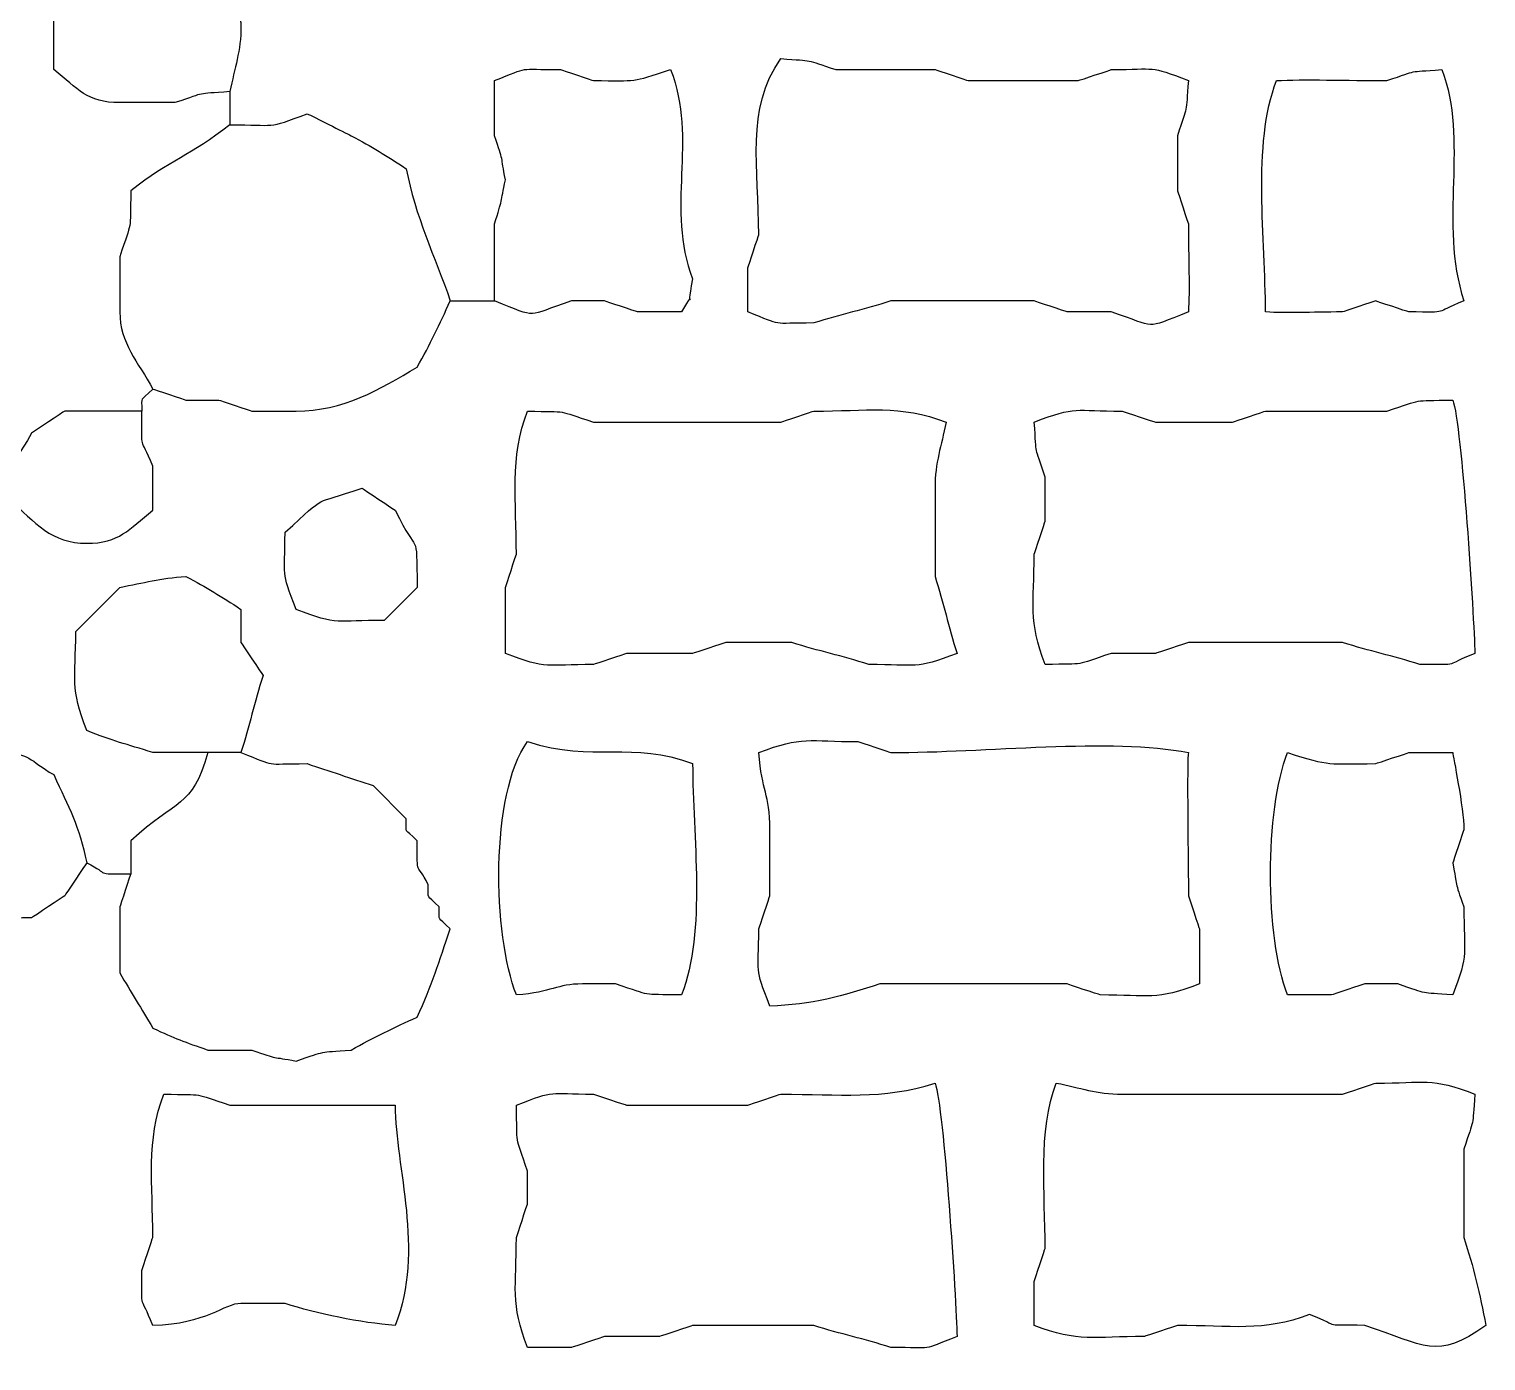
# Model space of a CAD drawing. Extents: x -149 to 150, y -212 to 234.
# Drawn here: x 49.84 to 61.04, y -9.49 to 0.75 of the extents above; entities that cross this region are included whole.
import ezdxf

# ---------------------------------------------------------------- set-up
doc = ezdxf.new("R2010")
doc.units = 0
doc.header["$MEASUREMENT"] = 0
doc.layers.add('EBENE_1', color=7, linetype='CONTINUOUS')

msp = doc.modelspace()

# ---------------------------------------------------------------- linework, layer by layer
at = {"layer": 'EBENE_1', "color": 250}
for points, knots in [([(51.3874, 0.2673), (51.1087, 0.2453), (51.2246, 0.2688), (50.9641, 0.1825), (50.9641, 0.1825), (50.9641, 0.1825), (50.7101, 0.1825), (50.7101, 0.1825), (50.7101, 0.1825), (50.7101, 0.1825), (50.5407, 0.1826), (50.5407, 0.1826), (50.5407, 0.1826), (50.2893, 0.1826), (50.2198, 0.2888), (50.0327, 0.4365), (50.0327, 0.4365), (50.0327, 0.4365), (50.0327, 1.1138), (50.0327, 1.1138), (50.0327, 1.1138), (50.2887, 1.3159), (50.5166, 1.4079), (50.7947, 1.5372), (50.7947, 1.5372), (50.9666, 1.4555), (51.0369, 1.4305), (51.2181, 1.3679), (51.2181, 1.3679), (51.2727, 1.2505), (51.472, 0.8817), (51.4721, 0.7752), (51.4721, 0.7752), (51.472, 0.5721), (51.4229, 0.4549), (51.3874, 0.2673), (51.3874, 0.2673), (51.3874, 0.2673), (51.3874, 0.0133), (51.3874, 0.0133), (51.3874, 0.0133), (51.7451, 0.0132), (51.6692, -0.0227), (51.9801, 0.0979), (51.9801, 0.0979), (52.0319, 0.0755), (52.2645, -0.0457), (52.3187, -0.0715), (52.3187, -0.0715), (52.481, -0.1566), (52.5864, -0.2237), (52.7421, -0.3254), (52.7421, -0.3254), (52.8106, -0.6881), (52.9626, -1), (53.0806, -1.3414), (53.0806, -1.3414), (53.0806, -1.3414), (53.4194, -1.3415), (53.4194, -1.3415)], [0, 0, 0, 0, 0.0625, 0.0625, 0.0625, 0.0625, 0.125, 0.125, 0.125, 0.125, 0.1875, 0.1875, 0.1875, 0.1875, 0.25, 0.25, 0.25, 0.25, 0.3125, 0.3125, 0.3125, 0.3125, 0.375, 0.375, 0.375, 0.375, 0.4375, 0.4375, 0.4375, 0.4375, 0.5, 0.5, 0.5, 0.5, 0.5625, 0.5625, 0.5625, 0.5625, 0.625, 0.625, 0.625, 0.625, 0.6875, 0.6875, 0.6875, 0.6875, 0.75, 0.75, 0.75, 0.75, 0.8125, 0.8125, 0.8125, 0.8125, 0.875, 0.875, 0.875, 0.875, 1, 1, 1, 1]), ([(54.9434, -1.1722), (54.7331, -0.6305), (54.9844, -0.1052), (54.774, 0.4365), (54.774, 0.4365), (54.4603, 0.3349), (54.5318, 0.3518), (54.1813, 0.3518), (54.1813, 0.3518), (54.1762, 0.3542), (53.9416, 0.4315), (53.9274, 0.4365), (53.9274, 0.4365), (53.5794, 0.4365), (53.7091, 0.4644), (53.4193, 0.3519), (53.4193, 0.3519), (53.4193, 0.3519), (53.4194, -0.0715), (53.4194, -0.0715), (53.4194, -0.0715), (53.4943, -0.2796), (53.4667, -0.2166), (53.504, -0.4101), (53.504, -0.4101), (53.466, -0.592), (53.4833, -0.5557), (53.4194, -0.7488), (53.4194, -0.7488), (53.4194, -0.7488), (53.4194, -1.3415), (53.4194, -1.3415), (53.4194, -1.3415), (53.7751, -1.4795), (53.6451, -1.4605), (54.0121, -1.3415), (54.0121, -1.3415), (54.0121, -1.3415), (54.2661, -1.3415), (54.2661, -1.3415), (54.2661, -1.3415), (54.2712, -1.3437), (54.5059, -1.421), (54.5201, -1.4261), (54.5201, -1.4261), (54.5201, -1.4261), (54.8587, -1.4262), (54.8587, -1.4262), (54.8587, -1.4262), (54.9892, -1.1868), (54.8753, -1.4968), (54.9434, -1.1722)], [0, 0, 0, 0, 0.0714286, 0.0714286, 0.0714286, 0.0714286, 0.1428571, 0.1428571, 0.1428571, 0.1428571, 0.2142857, 0.2142857, 0.2142857, 0.2142857, 0.2857143, 0.2857143, 0.2857143, 0.2857143, 0.3571429, 0.3571429, 0.3571429, 0.3571429, 0.4285714, 0.4285714, 0.4285714, 0.4285714, 0.5, 0.5, 0.5, 0.5, 0.5714286, 0.5714286, 0.5714286, 0.5714286, 0.6428571, 0.6428571, 0.6428571, 0.6428571, 0.7142857, 0.7142857, 0.7142857, 0.7142857, 0.7857143, 0.7857143, 0.7857143, 0.7857143, 0.8571429, 0.8571429, 0.8571429, 0.8571429, 1, 1, 1, 1]), ([(58.7533, -0.7488), (58.7511, -0.7436), (58.6738, -0.509), (58.6687, -0.4948), (58.6687, -0.4948), (58.6687, -0.4948), (58.6687, -0.0715), (58.6687, -0.0715), (58.6687, -0.0715), (58.7511, 0.177), (58.7329, 0.0842), (58.7534, 0.3518), (58.7534, 0.3518), (58.4426, 0.4725), (58.5184, 0.4366), (58.1607, 0.4365), (58.1607, 0.4365), (58.1556, 0.4342), (57.9209, 0.357), (57.9067, 0.3518), (57.9067, 0.3518), (57.9067, 0.3518), (57.6527, 0.3519), (57.6527, 0.3519), (57.6527, 0.3519), (57.6527, 0.3519), (57.0601, 0.3518), (57.0601, 0.3518), (57.0601, 0.3518), (57.055, 0.3543), (56.8202, 0.4314), (56.8061, 0.4366), (56.8061, 0.4366), (56.8061, 0.4366), (56.0441, 0.4366), (56.0441, 0.4366), (56.0441, 0.4366), (55.7956, 0.519), (55.8883, 0.5006), (55.6206, 0.5212), (55.6206, 0.5212), (55.3482, 0.1386), (55.4514, -0.3256), (55.4514, -0.8334), (55.4514, -0.8334), (55.449, -0.8385), (55.3718, -1.0733), (55.3666, -1.0874), (55.3666, -1.0874), (55.3666, -1.0874), (55.3667, -1.4261), (55.3667, -1.4261), (55.3667, -1.4261), (55.6564, -1.5385), (55.5267, -1.5107), (55.8747, -1.5108), (55.8747, -1.5108), (56.0854, -1.4424), (56.2567, -1.4097), (56.4674, -1.3415), (56.4674, -1.3415), (56.4674, -1.3415), (56.7214, -1.3415), (56.7214, -1.3415), (56.7214, -1.3415), (56.7214, -1.3415), (57.0601, -1.3414), (57.0601, -1.3414), (57.0601, -1.3414), (57.0601, -1.3414), (57.5681, -1.3414), (57.5681, -1.3414), (57.5681, -1.3414), (57.5732, -1.3437), (57.8079, -1.4211), (57.8221, -1.4261), (57.8221, -1.4261), (57.8221, -1.4261), (58.1607, -1.4262), (58.1607, -1.4262), (58.1607, -1.4262), (58.5277, -1.5452), (58.3978, -1.5641), (58.7534, -1.4262), (58.7534, -1.4262), (58.7645, -1.2523), (58.7534, -1.0139), (58.7533, -0.7488)], [0, 0, 0, 0, 0.0434783, 0.0434783, 0.0434783, 0.0434783, 0.0869565, 0.0869565, 0.0869565, 0.0869565, 0.1304348, 0.1304348, 0.1304348, 0.1304348, 0.173913, 0.173913, 0.173913, 0.173913, 0.2173913, 0.2173913, 0.2173913, 0.2173913, 0.2608696, 0.2608696, 0.2608696, 0.2608696, 0.3043478, 0.3043478, 0.3043478, 0.3043478, 0.3478261, 0.3478261, 0.3478261, 0.3478261, 0.3913043, 0.3913043, 0.3913043, 0.3913043, 0.4347826, 0.4347826, 0.4347826, 0.4347826, 0.4782609, 0.4782609, 0.4782609, 0.4782609, 0.5217391, 0.5217391, 0.5217391, 0.5217391, 0.5652174, 0.5652174, 0.5652174, 0.5652174, 0.6086957, 0.6086957, 0.6086957, 0.6086957, 0.6521739, 0.6521739, 0.6521739, 0.6521739, 0.6956522, 0.6956522, 0.6956522, 0.6956522, 0.7391304, 0.7391304, 0.7391304, 0.7391304, 0.7826087, 0.7826087, 0.7826087, 0.7826087, 0.826087, 0.826087, 0.826087, 0.826087, 0.8695652, 0.8695652, 0.8695652, 0.8695652, 0.9130435, 0.9130435, 0.9130435, 0.9130435, 1, 1, 1, 1]), ([(60.7007, 0.4366), (60.41, 0.4138), (60.5482, 0.4396), (60.2774, 0.3518), (60.2774, 0.3518), (59.9795, 0.3519), (59.6267, 0.3645), (59.4307, 0.3518), (59.4307, 0.3518), (59.2401, -0.1391), (59.3461, -0.8687), (59.3461, -1.4261), (59.3461, -1.4261), (59.5156, -1.4369), (59.6859, -1.4262), (59.9386, -1.4261), (59.9386, -1.4261), (59.9439, -1.4237), (60.1786, -1.3466), (60.1927, -1.3414), (60.1927, -1.3414), (60.1978, -1.3438), (60.4326, -1.4211), (60.4466, -1.4262), (60.4466, -1.4262), (60.787, -1.4261), (60.6142, -1.4408), (60.87, -1.3414), (60.87, -1.3414), (60.6737, -0.7358), (60.9105, -0.104), (60.7007, 0.4366)], [0, 0, 0, 0, 0.1111111, 0.1111111, 0.1111111, 0.1111111, 0.2222222, 0.2222222, 0.2222222, 0.2222222, 0.3333333, 0.3333333, 0.3333333, 0.3333333, 0.4444444, 0.4444444, 0.4444444, 0.4444444, 0.5555556, 0.5555556, 0.5555556, 0.5555556, 0.6666667, 0.6666667, 0.6666667, 0.6666667, 0.7777778, 0.7777778, 0.7777778, 0.7777778, 1, 1, 1, 1]), ([(51.3874, 0.0133), (51.0832, -0.227), (50.9297, -0.2546), (50.6254, -0.4947), (50.6254, -0.4947), (50.6182, -0.8277), (50.6377, -0.7039), (50.5407, -1.0027), (50.5407, -1.0027), (50.5407, -1.0027), (50.5407, -1.3414), (50.5407, -1.3414), (50.5407, -1.3414), (50.5407, -1.3414), (50.5407, -1.4261), (50.5407, -1.4261), (50.5407, -1.4261), (50.5407, -1.6684), (50.6817, -1.8076), (50.7947, -2.0187), (50.7947, -2.0187), (50.8021, -2.0222), (51.0414, -2.1001), (51.0487, -2.1035), (51.0487, -2.1035), (51.0487, -2.1035), (51.3027, -2.1034), (51.3027, -2.1034), (51.3027, -2.1034), (51.3079, -2.1057), (51.5426, -2.1831), (51.5566, -2.1881), (51.5566, -2.1881), (51.5566, -2.1881), (51.8953, -2.1882), (51.8953, -2.1882), (51.8953, -2.1882), (52.2594, -2.1881), (52.5354, -2.024), (52.8267, -1.8494), (52.8267, -1.8494), (52.9268, -1.6761), (52.998, -1.5195), (53.0806, -1.3414)], [0, 0, 0, 0, 0.0833333, 0.0833333, 0.0833333, 0.0833333, 0.1666667, 0.1666667, 0.1666667, 0.1666667, 0.25, 0.25, 0.25, 0.25, 0.3333333, 0.3333333, 0.3333333, 0.3333333, 0.4166667, 0.4166667, 0.4166667, 0.4166667, 0.5, 0.5, 0.5, 0.5, 0.5833333, 0.5833333, 0.5833333, 0.5833333, 0.6666667, 0.6666667, 0.6666667, 0.6666667, 0.75, 0.75, 0.75, 0.75, 0.8333333, 0.8333333, 0.8333333, 0.8333333, 1, 1, 1, 1]), ([(50.7947, -2.0187), (50.6902, -2.1233), (50.7101, -2.0634), (50.7101, -2.1881), (50.7101, -2.1881), (50.7101, -2.1881), (50.1174, -2.1882), (50.1174, -2.1882), (50.1174, -2.1882), (50.1074, -2.1935), (49.8778, -2.3483), (49.8633, -2.3574), (49.8633, -2.3574), (49.6736, -2.6864), (49.7229, -2.4905), (49.6941, -2.8655), (49.6941, -2.8655), (49.8907, -3.0469), (50.0152, -3.2041), (50.2867, -3.2042), (50.2867, -3.2042), (50.5382, -3.2042), (50.6076, -3.0977), (50.7947, -2.9501), (50.7947, -2.9501), (50.7947, -2.9501), (50.7947, -2.6114), (50.7947, -2.6114)], [0, 0, 0, 0, 0.125, 0.125, 0.125, 0.125, 0.25, 0.25, 0.25, 0.25, 0.375, 0.375, 0.375, 0.375, 0.5, 0.5, 0.5, 0.5, 0.625, 0.625, 0.625, 0.625, 0.75, 0.75, 0.75, 0.75, 1, 1, 1, 1]), ([(60.7854, -2.1035), (60.4525, -2.1108), (60.5764, -2.0912), (60.2773, -2.1881), (60.2773, -2.1881), (60.2773, -2.1881), (59.3461, -2.1881), (59.3461, -2.1881), (59.3461, -2.1881), (59.3409, -2.1905), (59.1062, -2.2677), (59.092, -2.2728), (59.092, -2.2728), (59.092, -2.2728), (58.4994, -2.2727), (58.4994, -2.2727), (58.4994, -2.2727), (58.4943, -2.2705), (58.2595, -2.1932), (58.2454, -2.1882), (58.2454, -2.1882), (57.8788, -2.1881), (57.8922, -2.147), (57.5681, -2.2728), (57.5681, -2.2728), (57.5909, -2.5636), (57.565, -2.4254), (57.6527, -2.6962), (57.6527, -2.6962), (57.6527, -2.6962), (57.6527, -3.0348), (57.6527, -3.0348), (57.6527, -3.0348), (57.6503, -3.04), (57.5732, -3.2746), (57.568, -3.2888), (57.568, -3.2888), (57.5681, -3.6726), (57.5206, -3.795), (57.6527, -4.1355), (57.6527, -4.1355), (57.9857, -4.1283), (57.8618, -4.1478), (58.1607, -4.0507), (58.1607, -4.0507), (58.1607, -4.0507), (58.4994, -4.0508), (58.4994, -4.0508), (58.4994, -4.0508), (58.5044, -4.0484), (58.7392, -3.9713), (58.7533, -3.9661), (58.7533, -3.9661), (58.7533, -3.9661), (59.2614, -3.9662), (59.2614, -3.9662), (59.2614, -3.9662), (59.2614, -3.9662), (59.6847, -3.9661), (59.6847, -3.9661), (59.6847, -3.9661), (59.6847, -3.9661), (59.9387, -3.9662), (59.9387, -3.9662), (59.9387, -3.9662), (60.1494, -4.0345), (60.3207, -4.0671), (60.5314, -4.1354), (60.5314, -4.1354), (60.8717, -4.1355), (60.6989, -4.1502), (60.9547, -4.0508), (60.9547, -4.0508), (60.949, -3.7851), (60.8536, -2.2791), (60.7854, -2.1035)], [0, 0, 0, 0, 0.05, 0.05, 0.05, 0.05, 0.1, 0.1, 0.1, 0.1, 0.15, 0.15, 0.15, 0.15, 0.2, 0.2, 0.2, 0.2, 0.25, 0.25, 0.25, 0.25, 0.3, 0.3, 0.3, 0.3, 0.35, 0.35, 0.35, 0.35, 0.4, 0.4, 0.4, 0.4, 0.45, 0.45, 0.45, 0.45, 0.5, 0.5, 0.5, 0.5, 0.55, 0.55, 0.55, 0.55, 0.6, 0.6, 0.6, 0.6, 0.65, 0.65, 0.65, 0.65, 0.7, 0.7, 0.7, 0.7, 0.75, 0.75, 0.75, 0.75, 0.8, 0.8, 0.8, 0.8, 0.85, 0.85, 0.85, 0.85, 0.9, 0.9, 0.9, 0.9, 1, 1, 1, 1]), ([(56.8061, -3.4582), (56.8061, -3.4582), (56.8061, -3.2042), (56.8061, -3.2042), (56.8061, -3.2042), (56.8061, -3.2042), (56.8061, -2.7808), (56.8061, -2.7808), (56.8061, -2.7808), (56.8061, -2.5778), (56.8553, -2.4604), (56.8907, -2.2727), (56.8907, -2.2727), (56.5403, -2.1368), (56.2752, -2.1881), (55.8747, -2.1882), (55.8747, -2.1882), (55.8696, -2.1905), (55.6349, -2.2676), (55.6207, -2.2727), (55.6207, -2.2727), (55.6207, -2.2727), (54.6047, -2.2727), (54.6047, -2.2727), (54.6047, -2.2727), (54.6047, -2.2727), (54.5201, -2.2727), (54.5201, -2.2727), (54.5201, -2.2727), (54.5201, -2.2727), (54.1814, -2.2728), (54.1814, -2.2728), (54.1814, -2.2728), (53.8824, -2.1758), (54.0063, -2.1953), (53.6734, -2.1881), (53.6734, -2.1881), (53.536, -2.5421), (53.5887, -2.8801), (53.5887, -3.2888), (53.5887, -3.2888), (53.5864, -3.294), (53.5092, -3.5287), (53.5041, -3.5428), (53.5041, -3.5428), (53.5041, -3.5428), (53.5041, -4.0508), (53.5041, -4.0508), (53.5041, -4.0508), (53.8282, -4.1766), (53.8148, -4.1355), (54.1814, -4.1354), (54.1814, -4.1354), (54.1865, -4.1332), (54.4212, -4.0558), (54.4354, -4.0508), (54.4354, -4.0508), (54.4354, -4.0508), (54.9434, -4.0507), (54.9434, -4.0507), (54.9434, -4.0507), (54.9485, -4.0485), (55.1832, -3.9712), (55.1974, -3.9662), (55.1974, -3.9662), (55.1974, -3.9662), (55.7054, -3.9661), (55.7054, -3.9661), (55.7054, -3.9661), (55.916, -4.0345), (56.0874, -4.0672), (56.298, -4.1354), (56.298, -4.1354), (56.6646, -4.1355), (56.6512, -4.1766), (56.9754, -4.0508), (56.9754, -4.0508), (56.9071, -3.8402), (56.8744, -3.6688), (56.8061, -3.4582)], [0, 0, 0, 0, 0.047619, 0.047619, 0.047619, 0.047619, 0.0952381, 0.0952381, 0.0952381, 0.0952381, 0.1428571, 0.1428571, 0.1428571, 0.1428571, 0.1904762, 0.1904762, 0.1904762, 0.1904762, 0.2380952, 0.2380952, 0.2380952, 0.2380952, 0.2857143, 0.2857143, 0.2857143, 0.2857143, 0.3333333, 0.3333333, 0.3333333, 0.3333333, 0.3809524, 0.3809524, 0.3809524, 0.3809524, 0.4285714, 0.4285714, 0.4285714, 0.4285714, 0.4761905, 0.4761905, 0.4761905, 0.4761905, 0.5238095, 0.5238095, 0.5238095, 0.5238095, 0.5714286, 0.5714286, 0.5714286, 0.5714286, 0.6190476, 0.6190476, 0.6190476, 0.6190476, 0.6666667, 0.6666667, 0.6666667, 0.6666667, 0.7142857, 0.7142857, 0.7142857, 0.7142857, 0.7619048, 0.7619048, 0.7619048, 0.7619048, 0.8095238, 0.8095238, 0.8095238, 0.8095238, 0.8571429, 0.8571429, 0.8571429, 0.8571429, 0.9047619, 0.9047619, 0.9047619, 0.9047619, 1, 1, 1, 1]), ([(52.6573, -2.9502), (52.6475, -2.9446), (52.4178, -2.79), (52.4034, -2.7807), (52.4034, -2.7807), (52.0009, -2.9201), (52.1553, -2.8088), (51.8107, -3.1195), (51.8107, -3.1195), (51.8107, -3.4772), (51.7748, -3.4014), (51.8954, -3.7122), (51.8954, -3.7122), (52.2194, -3.8379), (52.206, -3.7968), (52.5727, -3.7967), (52.5727, -3.7967), (52.5727, -3.7967), (52.8267, -3.5428), (52.8267, -3.5428), (52.8267, -3.5428), (52.8163, -3.0631), (52.8407, -3.3331), (52.6573, -2.9502)], [0, 0, 0, 0, 0.1428571, 0.1428571, 0.1428571, 0.1428571, 0.2857143, 0.2857143, 0.2857143, 0.2857143, 0.4285714, 0.4285714, 0.4285714, 0.4285714, 0.5714286, 0.5714286, 0.5714286, 0.5714286, 0.7142857, 0.7142857, 0.7142857, 0.7142857, 1, 1, 1, 1]), ([(51.2181, -4.8128), (51.2181, -4.8128), (50.7947, -4.8127), (50.7947, -4.8127), (50.7947, -4.8127), (50.5902, -4.7464), (50.4859, -4.7251), (50.2867, -4.6434), (50.2867, -4.6434), (50.1573, -4.3099), (50.2021, -4.2567), (50.2021, -3.8814), (50.2021, -3.8814), (50.2021, -3.8814), (50.5407, -3.5428), (50.5407, -3.5428), (50.5407, -3.5428), (50.729, -3.5072), (50.8477, -3.4736), (51.0487, -3.4582), (51.0487, -3.4582), (51.211, -3.5432), (51.3164, -3.6103), (51.4721, -3.7121), (51.4721, -3.7121), (51.4721, -3.7121), (51.4721, -3.9661), (51.4721, -3.9661), (51.4721, -3.9661), (51.4775, -3.976), (51.6322, -4.2058), (51.6414, -4.2201), (51.6414, -4.2201), (51.5731, -4.4309), (51.5403, -4.6021), (51.4721, -4.8128), (51.4721, -4.8128), (51.4721, -4.8128), (51.2181, -4.8128), (51.2181, -4.8128), (51.2181, -4.8128), (51.0937, -5.2454), (50.9779, -5.1648), (50.6253, -5.4902), (50.6253, -5.4902), (50.6253, -5.4902), (50.6254, -5.7442), (50.6254, -5.7442), (50.6254, -5.7442), (50.6221, -5.7515), (50.5441, -5.9909), (50.5407, -5.9982), (50.5407, -5.9982), (50.5407, -5.9982), (50.5407, -6.5062), (50.5407, -6.5062), (50.5407, -6.5062), (50.6274, -6.6531), (50.707, -6.7831), (50.7947, -6.9295), (50.7947, -6.9295), (50.9666, -7.0111), (51.0368, -7.0362), (51.2181, -7.0987), (51.2181, -7.0987), (51.2181, -7.0987), (51.5567, -7.0988), (51.5567, -7.0988), (51.5567, -7.0988), (51.7648, -7.1737), (51.7019, -7.1461), (51.8954, -7.1834), (51.8954, -7.1834), (52.1439, -7.101), (52.0511, -7.1194), (52.3187, -7.0988), (52.3187, -7.0988), (52.4921, -6.9987), (52.6486, -6.9276), (52.8266, -6.8447), (52.8266, -6.8447), (52.9415, -6.5977), (52.9929, -6.4213), (53.0807, -6.1675)], [0, 0, 0, 0, 0.0454545, 0.0454545, 0.0454545, 0.0454545, 0.0909091, 0.0909091, 0.0909091, 0.0909091, 0.1363636, 0.1363636, 0.1363636, 0.1363636, 0.1818182, 0.1818182, 0.1818182, 0.1818182, 0.2272727, 0.2272727, 0.2272727, 0.2272727, 0.2727273, 0.2727273, 0.2727273, 0.2727273, 0.3181818, 0.3181818, 0.3181818, 0.3181818, 0.3636364, 0.3636364, 0.3636364, 0.3636364, 0.4090909, 0.4090909, 0.4090909, 0.4090909, 0.4545455, 0.4545455, 0.4545455, 0.4545455, 0.5, 0.5, 0.5, 0.5, 0.5454545, 0.5454545, 0.5454545, 0.5454545, 0.5909091, 0.5909091, 0.5909091, 0.5909091, 0.6363636, 0.6363636, 0.6363636, 0.6363636, 0.6818182, 0.6818182, 0.6818182, 0.6818182, 0.7272727, 0.7272727, 0.7272727, 0.7272727, 0.7727273, 0.7727273, 0.7727273, 0.7727273, 0.8181818, 0.8181818, 0.8181818, 0.8181818, 0.8636364, 0.8636364, 0.8636364, 0.8636364, 0.9090909, 0.9090909, 0.9090909, 0.9090909, 1, 1, 1, 1]), ([(58.7534, -4.8127), (58.1636, -4.6953), (57.1816, -4.8128), (56.4674, -4.8127), (56.4674, -4.8127), (56.4623, -4.8105), (56.2275, -4.7333), (56.2134, -4.7282), (56.2134, -4.7282), (55.8381, -4.7282), (55.7849, -4.6833), (55.4514, -4.8128), (55.4514, -4.8128), (55.475, -5.1196), (55.5361, -5.1191), (55.5361, -5.4055), (55.5361, -5.4055), (55.5361, -5.4055), (55.5361, -5.9135), (55.5361, -5.9135), (55.5361, -5.9135), (55.5337, -5.9186), (55.4565, -6.1532), (55.4514, -6.1675), (55.4514, -6.1675), (55.4514, -6.5252), (55.4154, -6.4493), (55.5361, -6.7602), (55.5361, -6.7602), (55.8541, -6.7531), (56.1034, -6.6813), (56.3826, -6.5908), (56.3826, -6.5908), (56.3826, -6.5908), (56.6367, -6.5907), (56.6367, -6.5907), (56.6367, -6.5907), (56.6367, -6.5907), (57.0601, -6.5908), (57.0601, -6.5908), (57.0601, -6.5908), (57.0601, -6.5908), (57.8221, -6.5908), (57.8221, -6.5908), (57.8221, -6.5908), (57.8272, -6.5932), (58.0619, -6.6703), (58.0761, -6.6754), (58.0761, -6.6754), (58.4514, -6.6754), (58.5046, -6.7203), (58.8381, -6.5907), (58.8381, -6.5907), (58.8381, -6.5907), (58.8381, -6.1674), (58.8381, -6.1674), (58.8381, -6.1674), (58.8357, -6.1624), (58.7585, -5.9276), (58.7534, -5.9135), (58.7534, -5.9135), (58.7533, -5.719), (58.7398, -4.8384), (58.7534, -4.8127)], [0, 0, 0, 0, 0.0588235, 0.0588235, 0.0588235, 0.0588235, 0.1176471, 0.1176471, 0.1176471, 0.1176471, 0.1764706, 0.1764706, 0.1764706, 0.1764706, 0.2352941, 0.2352941, 0.2352941, 0.2352941, 0.2941176, 0.2941176, 0.2941176, 0.2941176, 0.3529412, 0.3529412, 0.3529412, 0.3529412, 0.4117647, 0.4117647, 0.4117647, 0.4117647, 0.4705882, 0.4705882, 0.4705882, 0.4705882, 0.5294118, 0.5294118, 0.5294118, 0.5294118, 0.5882353, 0.5882353, 0.5882353, 0.5882353, 0.6470588, 0.6470588, 0.6470588, 0.6470588, 0.7058824, 0.7058824, 0.7058824, 0.7058824, 0.7647059, 0.7647059, 0.7647059, 0.7647059, 0.8235294, 0.8235294, 0.8235294, 0.8235294, 0.8823529, 0.8823529, 0.8823529, 0.8823529, 1, 1, 1, 1]), ([(50.2867, -5.6594), (50.2779, -5.6756), (50.1262, -5.8974), (50.1174, -5.9134), (50.1174, -5.9134), (50.1075, -5.9189), (49.8778, -6.0735), (49.8634, -6.0828), (49.8634, -6.0828), (49.4713, -6.0828), (49.2778, -6.1323), (48.9321, -5.9982), (48.9321, -5.9982), (48.7999, -5.6577), (48.8473, -5.5353), (48.8474, -5.1515), (48.8474, -5.1515), (49.0548, -4.9878), (49.2512, -4.8127), (49.5246, -4.8127), (49.5246, -4.8127), (49.5246, -4.8127), (49.6093, -4.8128), (49.6093, -4.8128), (49.6093, -4.8128), (49.8557, -4.8128), (49.8396, -4.8707), (50.0327, -4.9821), (50.0327, -4.9821), (50.1514, -5.2373), (50.2265, -5.3737), (50.2867, -5.6594), (50.2867, -5.6594), (50.482, -5.7534), (50.3233, -5.7441), (50.6254, -5.7442)], [0, 0, 0, 0, 0.1, 0.1, 0.1, 0.1, 0.2, 0.2, 0.2, 0.2, 0.3, 0.3, 0.3, 0.3, 0.4, 0.4, 0.4, 0.4, 0.5, 0.5, 0.5, 0.5, 0.6, 0.6, 0.6, 0.6, 0.7, 0.7, 0.7, 0.7, 0.8, 0.8, 0.8, 0.8, 1, 1, 1, 1]), ([(51.4721, -4.8128), (51.7618, -4.9253), (51.632, -4.8975), (51.9801, -4.8975), (51.9801, -4.8975), (52.1496, -4.9562), (52.3185, -5.0082), (52.4881, -5.0667), (52.4881, -5.0667), (52.4881, -5.0667), (52.742, -5.3207), (52.742, -5.3207)], [0, 0, 0, 0, 0.25, 0.25, 0.25, 0.25, 0.5, 0.5, 0.5, 0.5, 1, 1, 1, 1]), ([(54.9434, -4.8974), (54.4798, -4.7176), (54.184, -4.8936), (53.6734, -4.7282), (53.6734, -4.7282), (53.3837, -5.1349), (53.4085, -6.2113), (53.5887, -6.6754), (53.5887, -6.6754), (53.8694, -6.6539), (53.895, -6.5907), (54.0967, -6.5907), (54.0967, -6.5907), (54.0967, -6.5907), (54.3507, -6.5907), (54.3507, -6.5907), (54.3507, -6.5907), (54.6497, -6.6878), (54.5258, -6.6683), (54.8586, -6.6755), (54.8586, -6.6755), (55.0494, -6.1843), (54.9434, -5.4548), (54.9434, -4.8974)], [0, 0, 0, 0, 0.1428571, 0.1428571, 0.1428571, 0.1428571, 0.2857143, 0.2857143, 0.2857143, 0.2857143, 0.4285714, 0.4285714, 0.4285714, 0.4285714, 0.5714286, 0.5714286, 0.5714286, 0.5714286, 0.7142857, 0.7142857, 0.7142857, 0.7142857, 1, 1, 1, 1]), ([(60.7854, -4.8128), (60.7854, -4.8128), (60.4467, -4.8127), (60.4467, -4.8127), (60.4467, -4.8127), (60.4416, -4.8152), (60.2069, -4.8924), (60.1927, -4.8975), (60.1927, -4.8975), (59.824, -4.8974), (59.8502, -4.9213), (59.5154, -4.8127), (59.5154, -4.8127), (59.3413, -5.2615), (59.3413, -6.2268), (59.5154, -6.6755), (59.5154, -6.6755), (59.5154, -6.6755), (59.8541, -6.6754), (59.8541, -6.6754), (59.8541, -6.6754), (59.8592, -6.6732), (60.0939, -6.5959), (60.1081, -6.5908), (60.1081, -6.5908), (60.1081, -6.5908), (60.3621, -6.5908), (60.3621, -6.5908), (60.3621, -6.5908), (60.6106, -6.6732), (60.5178, -6.6548), (60.7854, -6.6754), (60.7854, -6.6754), (60.9111, -6.3514), (60.8701, -6.3648), (60.8701, -5.9982), (60.8701, -5.9982), (60.7952, -5.79), (60.8228, -5.8529), (60.7854, -5.6595), (60.7854, -5.6595), (60.7877, -5.6544), (60.865, -5.4196), (60.8701, -5.4055), (60.8701, -5.4055), (60.87, -5.2375), (60.7854, -4.8332), (60.7854, -4.8128)], [0, 0, 0, 0, 0.0769231, 0.0769231, 0.0769231, 0.0769231, 0.1538462, 0.1538462, 0.1538462, 0.1538462, 0.2307692, 0.2307692, 0.2307692, 0.2307692, 0.3076923, 0.3076923, 0.3076923, 0.3076923, 0.3846154, 0.3846154, 0.3846154, 0.3846154, 0.4615385, 0.4615385, 0.4615385, 0.4615385, 0.5384615, 0.5384615, 0.5384615, 0.5384615, 0.6153846, 0.6153846, 0.6153846, 0.6153846, 0.6923077, 0.6923077, 0.6923077, 0.6923077, 0.7692308, 0.7692308, 0.7692308, 0.7692308, 0.8461538, 0.8461538, 0.8461538, 0.8461538, 1, 1, 1, 1]), ([(56.8061, -7.3527), (56.4041, -7.4832), (56.0697, -7.4375), (55.6206, -7.4375), (55.6206, -7.4375), (55.6156, -7.4398), (55.3809, -7.517), (55.3667, -7.5222), (55.3667, -7.5222), (55.3667, -7.5222), (54.4353, -7.5221), (54.4353, -7.5221), (54.4353, -7.5221), (54.4303, -7.5197), (54.1956, -7.4426), (54.1814, -7.4374), (54.1814, -7.4374), (53.8238, -7.4375), (53.8995, -7.4014), (53.5887, -7.5221), (53.5887, -7.5221), (53.5959, -7.8551), (53.5764, -7.7312), (53.6734, -8.0301), (53.6734, -8.0301), (53.6734, -8.0301), (53.6734, -8.2841), (53.6734, -8.2841), (53.6734, -8.2841), (53.6711, -8.2892), (53.5938, -8.5239), (53.5887, -8.5381), (53.5887, -8.5381), (53.5887, -8.9218), (53.5413, -9.0444), (53.6734, -9.3847), (53.6734, -9.3847), (53.6734, -9.3847), (54.0121, -9.3848), (54.0121, -9.3848), (54.0121, -9.3848), (54.0172, -9.3825), (54.2519, -9.3052), (54.2661, -9.3002), (54.2661, -9.3002), (54.2661, -9.3002), (54.6894, -9.3001), (54.6894, -9.3001), (54.6894, -9.3001), (54.6945, -9.2978), (54.9292, -9.2205), (54.9434, -9.2155), (54.9434, -9.2155), (54.9434, -9.2155), (55.5361, -9.2155), (55.5361, -9.2155), (55.5361, -9.2155), (55.5361, -9.2155), (55.6207, -9.2155), (55.6207, -9.2155), (55.6207, -9.2155), (55.6207, -9.2155), (55.8747, -9.2155), (55.8747, -9.2155), (55.8747, -9.2155), (56.0854, -9.2837), (56.2567, -9.3164), (56.4674, -9.3848), (56.4674, -9.3848), (56.8155, -9.3848), (56.6856, -9.4125), (56.9754, -9.3001), (56.9754, -9.3001), (56.9696, -9.0343), (56.8743, -7.5285), (56.8061, -7.3527)], [0, 0, 0, 0, 0.05, 0.05, 0.05, 0.05, 0.1, 0.1, 0.1, 0.1, 0.15, 0.15, 0.15, 0.15, 0.2, 0.2, 0.2, 0.2, 0.25, 0.25, 0.25, 0.25, 0.3, 0.3, 0.3, 0.3, 0.35, 0.35, 0.35, 0.35, 0.4, 0.4, 0.4, 0.4, 0.45, 0.45, 0.45, 0.45, 0.5, 0.5, 0.5, 0.5, 0.55, 0.55, 0.55, 0.55, 0.6, 0.6, 0.6, 0.6, 0.65, 0.65, 0.65, 0.65, 0.7, 0.7, 0.7, 0.7, 0.75, 0.75, 0.75, 0.75, 0.8, 0.8, 0.8, 0.8, 0.85, 0.85, 0.85, 0.85, 0.9, 0.9, 0.9, 0.9, 1, 1, 1, 1]), ([(60.87, -8.5381), (60.87, -8.5381), (60.8701, -8.2841), (60.8701, -8.2841), (60.8701, -8.2841), (60.8701, -8.2841), (60.8701, -8.1147), (60.8701, -8.1147), (60.8701, -8.1147), (60.8701, -8.1147), (60.8701, -7.8607), (60.8701, -7.8607), (60.8701, -7.8607), (60.9525, -7.6122), (60.9342, -7.7051), (60.9547, -7.4375), (60.9547, -7.4375), (60.6213, -7.308), (60.568, -7.3528), (60.1927, -7.3528), (60.1927, -7.3528), (60.1876, -7.3551), (59.9529, -7.4324), (59.9387, -7.4374), (59.9387, -7.4374), (59.9387, -7.4374), (59.1767, -7.4374), (59.1767, -7.4374), (59.1767, -7.4374), (59.1767, -7.4374), (58.2454, -7.4374), (58.2454, -7.4374), (58.2454, -7.4374), (58.0423, -7.4374), (57.925, -7.3883), (57.7374, -7.3528), (57.7374, -7.3528), (57.5957, -7.718), (57.6527, -8.2022), (57.6527, -8.6227), (57.6527, -8.6227), (57.6503, -8.6279), (57.5732, -8.8626), (57.5681, -8.8767), (57.5681, -8.8767), (57.5681, -8.8767), (57.5681, -9.2154), (57.5681, -9.2154), (57.5681, -9.2154), (57.9084, -9.3477), (58.031, -9.3002), (58.4147, -9.3001), (58.4147, -9.3001), (58.4199, -9.2977), (58.6546, -9.2206), (58.6687, -9.2154), (58.6687, -9.2154), (59.0692, -9.2155), (59.3344, -9.2668), (59.6847, -9.1308), (59.6847, -9.1308), (59.9551, -9.2381), (59.7656, -9.208), (60.1081, -9.2154), (60.1081, -9.2154), (60.5738, -9.3665), (60.6576, -9.4875), (61.0394, -9.2154), (61.0394, -9.2154), (60.9937, -8.9737), (60.9442, -8.7667), (60.87, -8.5381)], [0, 0, 0, 0, 0.0526316, 0.0526316, 0.0526316, 0.0526316, 0.1052632, 0.1052632, 0.1052632, 0.1052632, 0.1578947, 0.1578947, 0.1578947, 0.1578947, 0.2105263, 0.2105263, 0.2105263, 0.2105263, 0.2631579, 0.2631579, 0.2631579, 0.2631579, 0.3157895, 0.3157895, 0.3157895, 0.3157895, 0.3684211, 0.3684211, 0.3684211, 0.3684211, 0.4210526, 0.4210526, 0.4210526, 0.4210526, 0.4736842, 0.4736842, 0.4736842, 0.4736842, 0.5263158, 0.5263158, 0.5263158, 0.5263158, 0.5789474, 0.5789474, 0.5789474, 0.5789474, 0.6315789, 0.6315789, 0.6315789, 0.6315789, 0.6842105, 0.6842105, 0.6842105, 0.6842105, 0.7368421, 0.7368421, 0.7368421, 0.7368421, 0.7894737, 0.7894737, 0.7894737, 0.7894737, 0.8421053, 0.8421053, 0.8421053, 0.8421053, 0.8947368, 0.8947368, 0.8947368, 0.8947368, 1, 1, 1, 1]), ([(52.6574, -7.5221), (52.6574, -7.5221), (51.3874, -7.5222), (51.3874, -7.5222), (51.3874, -7.5222), (51.0884, -7.4251), (51.2123, -7.4447), (50.8794, -7.4375), (50.8794, -7.4375), (50.742, -7.7915), (50.7946, -8.1294), (50.7947, -8.5382), (50.7947, -8.5382), (50.7924, -8.5433), (50.7152, -8.778), (50.7101, -8.7922), (50.7101, -8.7922), (50.7101, -9.1323), (50.6954, -8.9597), (50.7947, -9.2155), (50.7947, -9.2155), (51.2085, -9.2065), (51.3392, -9.0461), (51.4721, -9.0461), (51.4721, -9.0461), (51.4721, -9.0461), (51.8107, -9.0462), (51.8107, -9.0462), (51.8107, -9.0462), (52.0517, -9.1243), (52.3926, -9.1951), (52.6574, -9.2155), (52.6574, -9.2155), (52.8854, -8.6281), (52.6574, -8.0083), (52.6574, -7.5221)], [0, 0, 0, 0, 0.1, 0.1, 0.1, 0.1, 0.2, 0.2, 0.2, 0.2, 0.3, 0.3, 0.3, 0.3, 0.4, 0.4, 0.4, 0.4, 0.5, 0.5, 0.5, 0.5, 0.6, 0.6, 0.6, 0.6, 0.7, 0.7, 0.7, 0.7, 0.8, 0.8, 0.8, 0.8, 1, 1, 1, 1])]:
    msp.add_open_spline(points, degree=3, knots=knots, dxfattribs=at)
for points in [[(50.7947, -2.6114), (50.6929, -2.3551), (50.7101, -2.5261), (50.7101, -2.1881)], [(52.8267, -5.4902), (52.7222, -5.3856), (52.7421, -5.4454), (52.742, -5.3207)], [(52.9114, -5.8288), (52.8175, -5.6335), (52.8267, -5.7922), (52.8267, -5.4902)], [(52.9961, -5.9982), (52.8915, -5.8936), (52.9114, -5.9535), (52.9114, -5.8288)], [(53.0807, -6.1675), (52.9761, -6.0629), (52.996, -6.1229), (52.9961, -5.9982)]]:
    msp.add_open_spline(points, degree=3, dxfattribs=at)

doc.saveas('drawing.dxf')
